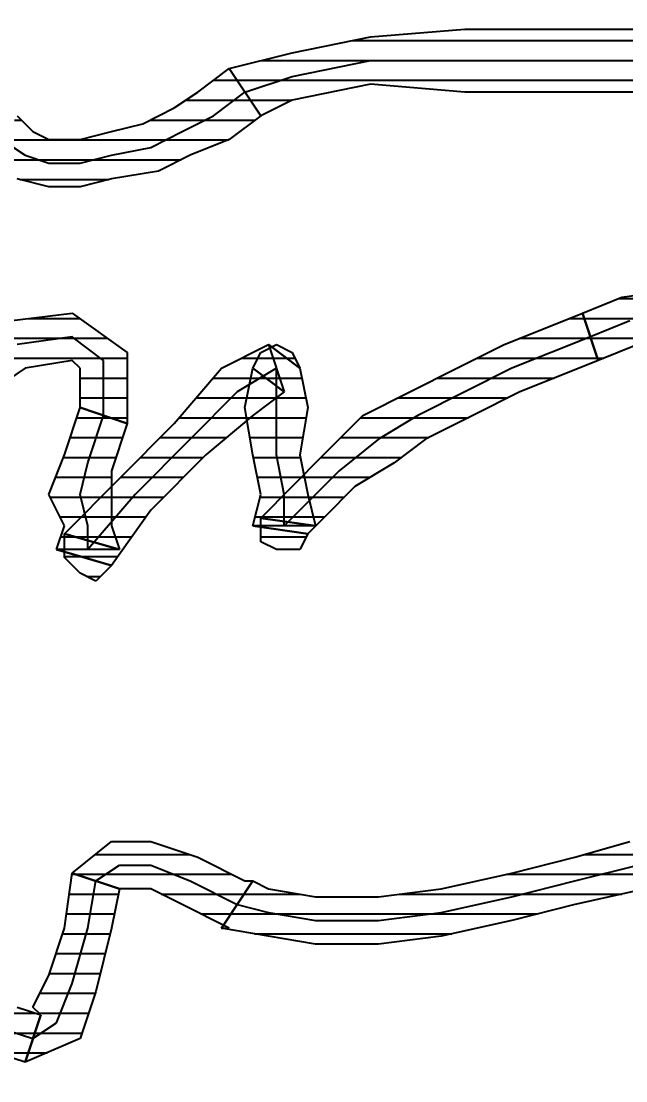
# Model space of a CAD drawing. Header units: millimetres. Extents: x 322668 to 332469, y 13187 to 20117.
# Drawn here: x 327615.61 to 327619.42, y 15751.73 to 15758.4 of the extents above; entities that cross this region are included whole.
import ezdxf

# ---------------------------------------------------------------- set-up
doc = ezdxf.new("R2010")
doc.units = ezdxf.units.MM
doc.header["$LTSCALE"] = 50
doc.header["$MEASUREMENT"] = 0
doc.header["$PDMODE"] = 3
doc.header["$PDSIZE"] = -0.5
doc.layers.get('0').update_dxf_attribs({"linetype": 'CONTINUOUS'})
doc.layers.get('DEFPOINTS').update_dxf_attribs({"linetype": 'CONTINUOUS'})
doc.layers.add('MIM_OLCU-DIS', color=1, linetype='CONTINUOUS')
doc.styles.add('OLCU', font='TSIMPLEX.SHX', dxfattribs={"width": 0.7})
doc.dimstyles.new('200-OLCU-DIŞ', dxfattribs={"dimtxt": 30, "dimasz": 10, "dimexe": 0, "dimexo": 0, "dimgap": 10, "dimtad": 1, "dimdec": 1, "dimdsep": 46, "dimtxsty": 'OLCU', "dimblk1": 'DOT', "dimblk2": 'DOT', "dimsah": 1, "dimcen": 0, "dimclrd": 7, "dimclre": 7, "dimclrt": 4, "dimadec": 0, "dimazin": 0, "dimtfac": 1, "dimtdec": 1, "dimtix": 1, "dimtmove": 2, "dimatfit": 3, "dimldrblk": 'DOT', "dimfxl": 0, "dimtolj": 1, "dimarcsym": 0})
pattern_1 = [(360, (-5108.51305, -673.59423), (1e-16, 0.125), [25])]

# ---------------------------------------------------------------- blocks, each defined once
blk = doc.blocks.new('_DOT')
at = {"color": 0, "linetype": 'ByBlock'}
blk.add_line((-0.5, 0), (-1, 0), dxfattribs=at)
at = {"color": 0, "linetype": 'ByBlock', "const_width": 0.5}
blk.add_lwpolyline([(-0.25, 0, 1), (0.25, 0, 1)], format="xyb", close=True, dxfattribs=at)
blk = doc.blocks.new('*D159')
at = {"layer": 'DEFPOINTS', "color": 0}
for p in [(329577.7462, 18407.9638, -57.5013), (327588.544, 14892.9952), (330092.5872, 14892.9952)]:
    blk.add_point(p, dxfattribs=at)
at = {"layer": 'MIM_OLCU-DIS', "color": 7, "lineweight": -2}
for p, q in [((330052.8343, 18407.9638), (330092.5872, 18407.9638)), ((330092.5872, 18397.9638), (330092.5872, 14902.9952)), ((330052.5872, 14892.9952), (330092.5872, 14892.9952))]:
    blk.add_line(p, q, dxfattribs=at)
at = {"layer": 'MIM_OLCU-DIS', "color": 7, "lineweight": -2, "xscale": 10, "yscale": 10, "zscale": 10}
for p, rotation in [((330092.5872, 18407.9638), 90), ((330092.5872, 14892.9952), 270)]:
    blk.add_blockref('_DOT', p, dxfattribs=dict(at, rotation=rotation))
at = {"layer": 'MIM_OLCU-DIS', "color": 4, "insert": (330067.5872, 16650.4795), "char_height": 30, "attachment_point": 5, "rotation": 90, "style": 'OLCU'}
blk.add_mtext('\\A1;3515', dxfattribs=at)
blk = doc.blocks.new('by')
at = {"ltscale": 30}
h = blk.add_hatch(dxfattribs=at)
h.set_pattern_fill('DC_LINES', color=256, scale=0.1, style=0)
h.set_pattern_definition(pattern_1)
edge = h.paths.add_edge_path(flags=0)
edge.add_line((6404.8611, 2223.3659), (6404.6628, 2223.4156))
edge.add_line((6404.6628, 2223.4156), (6404.2175, 2223.515))
edge.add_line((6404.2175, 2223.515), (6403.6736, 2223.515))
edge.add_line((6403.6736, 2223.515), (6403.03, 2223.515))
edge.add_line((6403.03, 2223.515), (6402.3376, 2223.515))
edge.add_line((6402.3376, 2223.515), (6401.7439, 2223.5647))
edge.add_line((6401.7439, 2223.5647), (6401.2488, 2223.4654))
edge.add_line((6401.2488, 2223.4654), (6401.0515, 2223.3659))
edge.add_line((6401.0515, 2223.3659), (6400.8532, 2223.664))
edge.add_line((6400.8532, 2223.664), (6401.2488, 2223.7633))
edge.add_line((6401.2488, 2223.7633), (6401.7439, 2223.8627))
edge.add_line((6401.7439, 2223.8627), (6402.3376, 2223.9123))
edge.add_line((6402.3376, 2223.9123), (6403.03, 2223.9123))
edge.add_line((6403.03, 2223.9123), (6403.6736, 2223.9123))
edge.add_line((6403.6736, 2223.9123), (6404.2175, 2223.813))
edge.add_line((6404.2175, 2223.813), (6404.6628, 2223.7137))
edge.add_line((6404.6628, 2223.7137), (6404.9597, 2223.664))
h = blk.add_hatch(dxfattribs=at)
h.set_pattern_fill('DC_LINES', color=256, scale=0.1, style=0)
h.set_pattern_definition(pattern_1)
edge = h.paths.add_edge_path(flags=0)
edge.add_line((6401.0515, 2223.3659), (6400.8532, 2223.2169))
edge.add_line((6400.8532, 2223.2169), (6400.6062, 2223.1176))
edge.add_line((6400.6062, 2223.1176), (6400.4079, 2223.0183))
edge.add_line((6400.4079, 2223.0183), (6400.1111, 2222.9685))
edge.add_line((6400.1111, 2222.9685), (6399.9128, 2222.9189))
edge.add_line((6399.9128, 2222.9189), (6399.7155, 2222.9189))
edge.add_line((6399.7155, 2222.9189), (6399.5173, 2222.9685))
edge.add_line((6399.5173, 2222.9685), (6399.3191, 2223.0679))
edge.add_line((6399.3191, 2223.0679), (6399.5173, 2223.3659))
edge.add_line((6399.5173, 2223.3659), (6399.6159, 2223.2666))
edge.add_line((6399.6159, 2223.2666), (6399.7155, 2223.2169))
edge.add_line((6399.7155, 2223.2169), (6399.9128, 2223.2169))
edge.add_line((6399.9128, 2223.2169), (6400.1111, 2223.2666))
edge.add_line((6400.1111, 2223.2666), (6400.3093, 2223.3163))
edge.add_line((6400.3093, 2223.3163), (6400.5066, 2223.4156))
edge.add_line((6400.5066, 2223.4156), (6400.655, 2223.515))
edge.add_line((6400.655, 2223.515), (6400.8532, 2223.664))
h = blk.add_hatch(dxfattribs=at)
h.set_pattern_fill('DC_LINES', color=256, scale=0.1, style=0)
h.set_pattern_definition(pattern_1)
edge = h.paths.add_edge_path(flags=0)
edge.add_line((6403.0798, 2222.1241), (6403.3269, 2222.2235))
edge.add_line((6403.3269, 2222.2235), (6403.6736, 2222.2731))
edge.add_line((6403.6736, 2222.2731), (6403.9704, 2222.3725))
edge.add_line((6403.9704, 2222.3725), (6404.3659, 2222.4718))
edge.add_line((6404.3659, 2222.4718), (6404.7126, 2222.5215))
edge.add_line((6404.7126, 2222.5215), (6405.0583, 2222.5712))
edge.add_line((6405.0583, 2222.5712), (6405.3552, 2222.5712))
edge.add_line((6405.3552, 2222.5712), (6405.6032, 2222.5215))
edge.add_line((6405.6032, 2222.5215), (6405.5036, 2222.2235))
edge.add_line((6405.5036, 2222.2235), (6405.3552, 2222.2731))
edge.add_line((6405.3552, 2222.2731), (6405.0583, 2222.2731))
edge.add_line((6405.0583, 2222.2731), (6404.7126, 2222.2235))
edge.add_line((6404.7126, 2222.2235), (6404.3659, 2222.1737))
edge.add_line((6404.3659, 2222.1737), (6404.0691, 2222.0744))
edge.add_line((6404.0691, 2222.0744), (6403.6736, 2221.9751))
edge.add_line((6403.6736, 2221.9751), (6403.4265, 2221.9254))
edge.add_line((6403.4265, 2221.9254), (6403.1784, 2221.826))
h = blk.add_hatch(dxfattribs=at)
h.set_pattern_fill('DC_LINES', color=256, scale=0.1, style=0)
h.set_pattern_definition(pattern_1)
edge = h.paths.add_edge_path(flags=0)
edge.add_line((6399.0232, 2221.7764), (6399.072, 2221.7764))
edge.add_line((6399.072, 2221.7764), (6399.4675, 2222.0744))
edge.add_line((6399.4675, 2222.0744), (6399.864, 2222.1241))
edge.add_line((6399.864, 2222.1241), (6400.2097, 2221.8758))
edge.add_line((6400.2097, 2221.8758), (6400.2097, 2221.4287))
edge.add_line((6400.2097, 2221.4287), (6399.9128, 2221.528))
edge.add_line((6399.9128, 2221.528), (6399.9128, 2221.7764))
edge.add_line((6399.9128, 2221.7764), (6399.864, 2221.826))
edge.add_line((6399.864, 2221.826), (6399.5671, 2221.7764))
edge.add_line((6399.5671, 2221.7764), (6399.2702, 2221.5777))
edge.add_line((6399.2702, 2221.5777), (6399.3191, 2221.5777))
h = blk.add_hatch(dxfattribs=at)
h.set_pattern_fill('DC_LINES', color=256, scale=0.1, style=0)
h.set_pattern_definition(pattern_1)
edge = h.paths.add_edge_path(flags=0)
edge.add_line((6401.3972, 2220.7829), (6401.0515, 2220.8326))
edge.add_line((6401.0515, 2220.8326), (6401.2488, 2221.0313))
edge.add_line((6401.2488, 2221.0313), (6401.447, 2221.2299))
edge.add_line((6401.447, 2221.2299), (6401.6941, 2221.4784))
edge.add_line((6401.6941, 2221.4784), (6401.9909, 2221.6273))
edge.add_line((6401.9909, 2221.6273), (6402.2878, 2221.7764))
edge.add_line((6402.2878, 2221.7764), (6402.5847, 2221.9254))
edge.add_line((6402.5847, 2221.9254), (6402.8327, 2222.0247))
edge.add_line((6402.8327, 2222.0247), (6403.0798, 2222.1241))
edge.add_line((6403.0798, 2222.1241), (6403.1784, 2221.826))
edge.add_line((6403.1784, 2221.826), (6402.9314, 2221.7268))
edge.add_line((6402.9314, 2221.7268), (6402.6843, 2221.6273))
edge.add_line((6402.6843, 2221.6273), (6402.3874, 2221.4784))
edge.add_line((6402.3874, 2221.4784), (6402.0905, 2221.3293))
edge.add_line((6402.0905, 2221.3293), (6401.8923, 2221.1803))
edge.add_line((6401.8923, 2221.1803), (6401.6452, 2221.0313))
edge.add_line((6401.6452, 2221.0313), (6401.447, 2220.8326))
edge.add_line((6401.447, 2220.8326), (6401.3484, 2220.7332))
edge.add_line((6401.3484, 2220.7332), (6401.0017, 2220.7829))
edge.add_line((6401.0017, 2220.7829), (6401.3484, 2220.7332))
edge.add_line((6401.3484, 2220.7332), (6401.2986, 2220.6339))
edge.add_line((6401.2986, 2220.6339), (6401.1501, 2220.6339))
edge.add_line((6401.1501, 2220.6339), (6401.0515, 2220.6836))
edge.add_line((6401.0515, 2220.6836), (6401.0515, 2220.8326))
h = blk.add_hatch(dxfattribs=at)
h.set_pattern_fill('DC_LINES', color=256, scale=0.1, style=0)
h.set_pattern_definition(pattern_1)
edge = h.paths.add_edge_path(flags=0)
edge.add_line((6400.1609, 2220.6339), (6399.8142, 2220.7332))
edge.add_line((6399.8142, 2220.7332), (6400.1609, 2221.081))
edge.add_line((6400.1609, 2221.081), (6400.5066, 2221.4287))
edge.add_line((6400.5066, 2221.4287), (6400.8034, 2221.7764))
edge.add_line((6400.8034, 2221.7764), (6401.1003, 2221.9254))
edge.add_line((6401.1003, 2221.9254), (6401.1999, 2221.6273))
edge.add_line((6401.1999, 2221.6273), (6401.0017, 2221.4784))
edge.add_line((6401.0017, 2221.4784), (6400.7048, 2221.2299))
edge.add_line((6400.7048, 2221.2299), (6400.3581, 2220.8822))
edge.add_line((6400.3581, 2220.8822), (6400.1111, 2220.5345))
edge.add_line((6400.1111, 2220.5345), (6399.7644, 2220.6339))
edge.add_line((6399.7644, 2220.6339), (6400.1111, 2220.5345))
edge.add_line((6400.1111, 2220.5345), (6400.0124, 2220.4351))
edge.add_line((6400.0124, 2220.4351), (6399.9128, 2220.4848))
edge.add_line((6399.9128, 2220.4848), (6399.8142, 2220.5842))
edge.add_line((6399.8142, 2220.5842), (6399.8142, 2220.7332))
h = blk.add_hatch(dxfattribs=at)
h.set_pattern_fill('DC_LINES', color=256, scale=0.1, style=0)
h.set_pattern_definition(pattern_1)
edge = h.paths.add_edge_path(flags=0)
edge.add_line((6401.1003, 2221.9254), (6401.2986, 2221.7764))
edge.add_line((6401.2986, 2221.7764), (6401.3484, 2221.528))
edge.add_line((6401.3484, 2221.528), (6401.2986, 2221.2299))
edge.add_line((6401.2986, 2221.2299), (6401.3484, 2220.9816))
edge.add_line((6401.3484, 2220.9816), (6401.3972, 2220.7829))
edge.add_line((6401.3972, 2220.7829), (6401.0017, 2220.7829))
edge.add_line((6401.0017, 2220.7829), (6401.0515, 2220.9816))
edge.add_line((6401.0515, 2220.9816), (6401.0017, 2221.2299))
edge.add_line((6401.0017, 2221.2299), (6400.9519, 2221.528))
edge.add_line((6400.9519, 2221.528), (6401.0017, 2221.7764))
edge.add_line((6401.0017, 2221.7764), (6401.1999, 2221.6273))
edge.add_line((6401.1999, 2221.6273), (6401.0017, 2221.7764))
edge.add_line((6401.0017, 2221.7764), (6401.0515, 2221.8758))
edge.add_line((6401.0515, 2221.8758), (6401.1501, 2221.9254))
edge.add_line((6401.1501, 2221.9254), (6401.2488, 2221.8758))
edge.add_line((6401.2488, 2221.8758), (6401.2986, 2221.7764))
h = blk.add_hatch(dxfattribs=at)
h.set_pattern_fill('DC_LINES', color=256, scale=0.1, style=0)
h.set_pattern_definition(pattern_1)
edge = h.paths.add_edge_path(flags=0)
edge.add_line((6400.2097, 2221.4287), (6400.1111, 2221.1306))
edge.add_line((6400.1111, 2221.1306), (6400.1111, 2220.9816))
edge.add_line((6400.1111, 2220.9816), (6400.1111, 2220.7829))
edge.add_line((6400.1111, 2220.7829), (6400.1609, 2220.6339))
edge.add_line((6400.1609, 2220.6339), (6399.7644, 2220.6339))
edge.add_line((6399.7644, 2220.6339), (6399.8142, 2220.7829))
edge.add_line((6399.8142, 2220.7829), (6399.7155, 2220.9816))
edge.add_line((6399.7155, 2220.9816), (6399.8142, 2221.2299))
edge.add_line((6399.8142, 2221.2299), (6399.9128, 2221.528))
h = blk.add_hatch(dxfattribs=at)
h.set_pattern_fill('DC_LINES', color=256, scale=0.1, style=0)
h.set_pattern_definition(pattern_1)
edge = h.paths.add_edge_path(flags=0)
edge.add_line((6403.822, 2218.5972), (6403.4753, 2218.4979))
edge.add_line((6403.4753, 2218.4979), (6403.03, 2218.3985))
edge.add_line((6403.03, 2218.3985), (6402.6345, 2218.2992))
edge.add_line((6402.6345, 2218.2992), (6402.1892, 2218.1998))
edge.add_line((6402.1892, 2218.1998), (6401.7937, 2218.1502))
edge.add_line((6401.7937, 2218.1502), (6401.3972, 2218.1502))
edge.add_line((6401.3972, 2218.1502), (6401.1003, 2218.1998))
edge.add_line((6401.1003, 2218.1998), (6400.8034, 2218.2495))
edge.add_line((6400.8034, 2218.2495), (6401.0017, 2218.5476))
edge.add_line((6401.0017, 2218.5476), (6401.1003, 2218.4979))
edge.add_line((6401.1003, 2218.4979), (6401.3972, 2218.4483))
edge.add_line((6401.3972, 2218.4483), (6401.7937, 2218.4483))
edge.add_line((6401.7937, 2218.4483), (6402.1892, 2218.4979))
edge.add_line((6402.1892, 2218.4979), (6402.6345, 2218.5972))
edge.add_line((6402.6345, 2218.5972), (6403.03, 2218.6966))
edge.add_line((6403.03, 2218.6966), (6403.3767, 2218.7959))
edge.add_line((6403.3767, 2218.7959), (6403.7224, 2218.8952))
h = blk.add_hatch(dxfattribs=at)
h.set_pattern_fill('DC_LINES', color=256, scale=0.1, style=0)
h.set_pattern_definition(pattern_1)
edge = h.paths.add_edge_path(flags=0)
edge.add_line((6400.8034, 2218.2495), (6400.8532, 2218.2495))
edge.add_line((6400.8532, 2218.2495), (6400.5564, 2218.3985))
edge.add_line((6400.5564, 2218.3985), (6400.3581, 2218.4979))
edge.add_line((6400.3581, 2218.4979), (6400.2097, 2218.4979))
edge.add_line((6400.2097, 2218.4979), (6400.1609, 2218.4979))
edge.add_line((6400.1609, 2218.4979), (6399.864, 2218.5972))
edge.add_line((6399.864, 2218.5972), (6400.1111, 2218.7959))
edge.add_line((6400.1111, 2218.7959), (6400.3581, 2218.7959))
edge.add_line((6400.3581, 2218.7959), (6400.655, 2218.6966))
edge.add_line((6400.655, 2218.6966), (6400.9519, 2218.5476))
edge.add_line((6400.9519, 2218.5476), (6401.0017, 2218.5476))
h = blk.add_hatch(dxfattribs=at)
h.set_pattern_fill('DC_LINES', color=256, scale=0.1, style=0)
h.set_pattern_definition(pattern_1)
edge = h.paths.add_edge_path(flags=0)
edge.add_line((6399.5671, 2217.405), (6399.4187, 2217.4547))
edge.add_line((6399.4187, 2217.4547), (6399.1706, 2217.6037))
edge.add_line((6399.1706, 2217.6037), (6398.9734, 2217.9514))
edge.add_line((6398.9734, 2217.9514), (6398.6765, 2218.5476))
edge.add_line((6398.6765, 2218.5476), (6398.9734, 2218.6469))
edge.add_line((6398.9734, 2218.6469), (6399.2702, 2218.0508))
edge.add_line((6399.2702, 2218.0508), (6399.4675, 2217.8024))
edge.add_line((6399.4675, 2217.8024), (6399.5173, 2217.7528))
edge.add_line((6399.5173, 2217.7528), (6399.6657, 2217.7031))
h = blk.add_hatch(dxfattribs=at)
h.set_pattern_fill('DC_LINES', color=256, scale=0.1, style=0)
h.set_pattern_definition(pattern_1)
edge = h.paths.add_edge_path(flags=0)
edge.add_line((6400.1609, 2218.4979), (6400.1111, 2218.2495))
edge.add_line((6400.1111, 2218.2495), (6400.0124, 2217.8521))
edge.add_line((6400.0124, 2217.8521), (6399.9128, 2217.5541))
edge.add_line((6399.9128, 2217.5541), (6399.5671, 2217.405))
edge.add_line((6399.5671, 2217.405), (6399.6657, 2217.7031))
edge.add_line((6399.6657, 2217.7031), (6399.6159, 2217.7528))
edge.add_line((6399.6159, 2217.7528), (6399.7155, 2217.9514))
edge.add_line((6399.7155, 2217.9514), (6399.8142, 2218.2495))
edge.add_line((6399.8142, 2218.2495), (6399.864, 2218.5972))
for p, q in [((6401.7439, 2223.8627, -4.5045), (6402.3376, 2223.9123, -4.5045)), ((6402.3376, 2223.9123, -4.5045), (6403.03, 2223.9123, -4.5045)), ((6403.03, 2223.9123, -4.5045), (6403.6736, 2223.9123, -4.5045)), ((6401.2488, 2223.7633, -4.5045), (6401.7439, 2223.8627, -4.5045)), ((6400.8532, 2223.664, -4.5045), (6401.2488, 2223.7633, -4.5045)), ((6401.2488, 2223.6143, -4.5045), (6401.7439, 2223.7137, -4.5045)), ((6401.7439, 2223.7137, -4.5045), (6402.3376, 2223.7137, -4.5045)), ((6402.3376, 2223.7137, -4.5045), (6403.03, 2223.7137, -4.5045)), ((6403.03, 2223.7137, -4.5045), (6403.6736, 2223.7137, -4.5045)), ((6400.655, 2223.515, -4.5045), (6400.8532, 2223.664, -4.5045)), ((6400.8532, 2223.664, -4.5045), (6400.8532, 2223.664, -4.5045)), ((6400.8532, 2223.664, -4.5045), (6401.0515, 2223.3659, -4.5045)), ((6401.0515, 2223.3659, -4.5045), (6400.8532, 2223.664, -4.5045)), ((6400.9519, 2223.515, -4.5045), (6401.2488, 2223.6143, -4.5045)), ((6400.5066, 2223.4156, -4.5045), (6400.655, 2223.515, -4.5045)), ((6400.7546, 2223.3659, -4.5045), (6400.9519, 2223.515, -4.5045)), ((6401.7439, 2223.5647, -4.5045), (6401.2488, 2223.4654, -4.5045)), ((6402.3376, 2223.515, -4.5045), (6401.7439, 2223.5647, -4.5045)), ((6403.03, 2223.515, -4.5045), (6402.3376, 2223.515, -4.5045)), ((6403.6736, 2223.515, -4.5045), (6403.03, 2223.515, -4.5045)), ((6401.2488, 2223.4654, -4.5045), (6401.0515, 2223.3659, -4.5045)), ((6400.3093, 2223.3163, -4.5045), (6400.5066, 2223.4156, -4.5045)), ((6399.5173, 2223.3659, -4.5045), (6399.6159, 2223.2666, -4.5045)), ((6400.1111, 2223.2666, -4.5045), (6400.3093, 2223.3163, -4.5045)), ((6400.5564, 2223.2666, -4.5045), (6400.7546, 2223.3659, -4.5045)), ((6401.0515, 2223.3659, -4.5045), (6400.8532, 2223.2169, -4.5045)), ((6401.0515, 2223.3659, -4.5045), (6401.0515, 2223.3659, -4.5045)), ((6401.0515, 2223.3659, -4.5045), (6401.0515, 2223.3659, -4.5045)), ((6399.6159, 2223.2666, -4.5045), (6399.7155, 2223.2169, -4.5045)), ((6399.9128, 2223.2169, -4.5045), (6400.1111, 2223.2666, -4.5045)), ((6400.3581, 2223.1673, -4.5045), (6400.5564, 2223.2666, -4.5045)), ((6399.4187, 2223.2169, -4.5045), (6399.5671, 2223.1176, -4.5045)), ((6399.7155, 2223.2169, -4.5045), (6399.9128, 2223.2169, -4.5045)), ((6400.8532, 2223.2169, -4.5045), (6400.6062, 2223.1176, -4.5045)), ((6399.5671, 2223.1176, -4.5045), (6399.7155, 2223.0679, -4.5045)), ((6399.9128, 2223.0679, -4.5045), (6400.1111, 2223.1176, -4.5045)), ((6400.1111, 2223.1176, -4.5045), (6400.3581, 2223.1673, -4.5045)), ((6400.6062, 2223.1176, -4.5045), (6400.4079, 2223.0183, -4.5045)), ((6399.7155, 2223.0679, -4.5045), (6399.9128, 2223.0679, -4.5045)), ((6400.4079, 2223.0183, -4.5045), (6400.1111, 2222.9685, -4.5045)), ((6399.7155, 2222.9189, -4.5045), (6399.5173, 2222.9685, -4.5045)), ((6399.9128, 2222.9189, -4.5045), (6399.7155, 2222.9189, -4.5045)), ((6400.1111, 2222.9685, -4.5045), (6399.9128, 2222.9189, -4.5045)), ((6403.3269, 2222.2235, -4.5045), (6403.6736, 2222.2731, -4.5045)), ((6403.0798, 2222.1241, -4.5045), (6403.3269, 2222.2235, -4.5045)), ((6399.4675, 2222.0744, -4.5045), (6399.864, 2222.1241, -4.5045)), ((6399.864, 2222.1241, -4.5045), (6400.2097, 2221.8758, -4.5045)), ((6402.8327, 2222.0247, -4.5045), (6403.0798, 2222.1241, -4.5045)), ((6403.0798, 2222.1241, -4.5045), (6403.0798, 2222.1241, -4.5045)), ((6403.1784, 2221.826, -4.5045), (6403.0798, 2222.1241, -4.5045)), ((6403.0798, 2222.1241, -4.5045), (6403.0798, 2222.1241, -4.5045)), ((6403.0798, 2222.1241, -4.5045), (6403.1784, 2221.826, -4.5045)), ((6403.3767, 2222.0744, -4.5045), (6403.1296, 2221.9751, -4.5045)), ((6399.864, 2221.9751, -4.5045), (6399.5173, 2221.9254, -4.5045)), ((6400.0613, 2221.826, -4.5045), (6399.864, 2221.9751, -4.5045)), ((6402.5847, 2221.9254, -4.5045), (6402.8327, 2222.0247, -4.5045)), ((6403.1296, 2221.9751, -4.5045), (6402.8816, 2221.8758, -4.5045)), ((6400.8034, 2221.7764, -4.5045), (6401.1003, 2221.9254, -4.5045)), ((6401.0515, 2221.8758, -4.5045), (6401.1501, 2221.9254, -4.5045)), ((6401.1003, 2221.9254, -4.5045), (6401.2986, 2221.7764, -4.5045)), ((6401.2986, 2221.7764, -4.5045), (6401.1003, 2221.9254, -4.5045)), ((6401.1003, 2221.9254, -4.5045), (6401.1003, 2221.9254, -4.5045)), ((6401.1003, 2221.9254, -4.5045), (6401.1999, 2221.6273, -4.5045)), ((6401.1501, 2221.9254, -4.5045), (6401.2488, 2221.8758, -4.5045)), ((6402.2878, 2221.7764, -4.5045), (6402.5847, 2221.9254, -4.5045)), ((6403.4265, 2221.9254, -4.5045), (6403.1784, 2221.826, -4.5045)), ((6400.2097, 2221.8758, -4.5045), (6400.2097, 2221.4287, -4.5045)), ((6401.0017, 2221.7764, -4.5045), (6401.0515, 2221.8758, -4.5045)), ((6401.2488, 2221.8758, -4.5045), (6401.2986, 2221.7764, -4.5045)), ((6402.8816, 2221.8758, -4.5045), (6402.6345, 2221.7764, -4.5045)), ((6399.5671, 2221.7764, -4.5045), (6399.2702, 2221.5777, -4.5045)), ((6399.864, 2221.826, -4.5045), (6399.5671, 2221.7764, -4.5045)), ((6399.9128, 2221.7764, -4.5045), (6399.864, 2221.826, -4.5045)), ((6399.9128, 2221.528, -4.5045), (6399.9128, 2221.7764, -4.5045)), ((6400.0613, 2221.4784, -4.5045), (6400.0613, 2221.826, -4.5045)), ((6400.5066, 2221.4287, -4.5045), (6400.8034, 2221.7764, -4.5045)), ((6401.1501, 2221.7764, -4.5045), (6400.903, 2221.6273, -4.5045)), ((6400.9519, 2221.528, -4.5045), (6401.0017, 2221.7764, -4.5045)), ((6401.0017, 2221.7764, -4.5045), (6401.1999, 2221.6273, -4.5045)), ((6401.1999, 2221.6273, -4.5045), (6401.0017, 2221.7764, -4.5045)), ((6401.1501, 2221.528, -4.5045), (6401.1501, 2221.7764, -4.5045)), ((6401.2986, 2221.7764, -4.5045), (6401.3484, 2221.528, -4.5045)), ((6401.9909, 2221.6273, -4.5045), (6402.2878, 2221.7764, -4.5045)), ((6402.6345, 2221.7764, -4.5045), (6402.3376, 2221.6273, -4.5045)), ((6403.1784, 2221.826, -4.5045), (6402.9314, 2221.7268, -4.5045)), ((6403.1784, 2221.826, -4.5045), (6403.1784, 2221.826, -4.5045)), ((6402.9314, 2221.7268, -4.5045), (6402.6843, 2221.6273, -4.5045)), ((6400.903, 2221.6273, -4.5045), (6400.6062, 2221.3293, -4.5045)), ((6401.1999, 2221.6273, -4.5045), (6401.0017, 2221.4784, -4.5045)), ((6401.6941, 2221.4784, -4.5045), (6401.9909, 2221.6273, -4.5045)), ((6402.3376, 2221.6273, -4.5045), (6402.0407, 2221.4784, -4.5045)), ((6402.6843, 2221.6273, -4.5045), (6402.3874, 2221.4784, -4.5045)), ((6399.8142, 2221.2299, -4.5045), (6399.9128, 2221.528, -4.5045)), ((6400.2097, 2221.4287, -4.5045), (6399.9128, 2221.528, -4.5045)), ((6399.9128, 2221.528, -4.5045), (6399.9128, 2221.528, -4.5045)), ((6399.9128, 2221.528, -4.5045), (6400.2097, 2221.4287, -4.5045)), ((6401.0017, 2221.2299, -4.5045), (6400.9519, 2221.528, -4.5045)), ((6401.1501, 2221.2299, -4.5045), (6401.1501, 2221.528, -4.5045)), ((6401.3484, 2221.528, -4.5045), (6401.2986, 2221.2299, -4.5045)), ((6399.9626, 2221.1803, -4.5045), (6400.0613, 2221.4784, -4.5045)), ((6401.0017, 2221.4784, -4.5045), (6400.7048, 2221.2299, -4.5045)), ((6401.447, 2221.2299, -4.5045), (6401.6941, 2221.4784, -4.5045)), ((6402.0407, 2221.4784, -4.5045), (6401.7937, 2221.3293, -4.5045)), ((6402.3874, 2221.4784, -4.5045), (6402.0905, 2221.3293, -4.5045)), ((6400.2097, 2221.4287, -4.5045), (6400.1111, 2221.1306, -4.5045)), ((6400.1609, 2221.081, -4.5045), (6400.5066, 2221.4287, -4.5045)), ((6400.2097, 2221.4287, -4.5045), (6400.2097, 2221.4287, -4.5045)), ((6400.2097, 2221.4287, -4.5045), (6400.2097, 2221.4287, -4.5045)), ((6400.6062, 2221.3293, -4.5045), (6400.2595, 2220.9816, -4.5045)), ((6401.7937, 2221.3293, -4.5045), (6401.5456, 2221.1306, -4.5045)), ((6402.0905, 2221.3293, -4.5045), (6401.8923, 2221.1803, -4.5045)), ((6399.7155, 2220.9816, -4.5045), (6399.8142, 2221.2299, -4.5045)), ((6399.9128, 2220.9816, -4.5045), (6399.9626, 2221.1803, -4.5045)), ((6400.7048, 2221.2299, -4.5045), (6400.3581, 2220.8822, -4.5045)), ((6401.0515, 2220.9816, -4.5045), (6401.0017, 2221.2299, -4.5045)), ((6401.1999, 2220.9816, -4.5045), (6401.1501, 2221.2299, -4.5045)), ((6401.2488, 2221.0313, -4.5045), (6401.447, 2221.2299, -4.5045)), ((6401.2986, 2221.2299, -4.5045), (6401.3484, 2220.9816, -4.5045)), ((6401.8923, 2221.1803, -4.5045), (6401.6452, 2221.0313, -4.5045)), ((6400.1111, 2221.1306, -4.5045), (6400.1111, 2220.9816, -4.5045)), ((6401.5456, 2221.1306, -4.5045), (6401.3484, 2220.9319, -4.5045)), ((6399.8142, 2220.7332, -4.5045), (6400.1609, 2221.081, -4.5045)), ((6399.8142, 2220.7829, -4.5045), (6399.7155, 2220.9816, -4.5045)), ((6399.9626, 2220.7829, -4.5045), (6399.9128, 2220.9816, -4.5045)), ((6400.2595, 2220.9816, -4.5045), (6399.9626, 2220.6339, -4.5045)), ((6400.1111, 2220.9816, -4.5045), (6400.1111, 2220.7829, -4.5045)), ((6401.0017, 2220.7829, -4.5045), (6401.0515, 2220.9816, -4.5045)), ((6401.0515, 2220.8326, -4.5045), (6401.2488, 2221.0313, -4.5045)), ((6401.1999, 2220.7829, -4.5045), (6401.1999, 2220.9816, -4.5045)), ((6401.3484, 2220.9816, -4.5045), (6401.3972, 2220.7829, -4.5045)), ((6401.6452, 2221.0313, -4.5045), (6401.447, 2220.8326, -4.5045)), ((6401.3484, 2220.9319, -4.5045), (6401.1999, 2220.7829, -4.5045)), ((6400.3581, 2220.8822, -4.5045), (6400.1111, 2220.5345, -4.5045)), ((6399.7644, 2220.6339, -4.5045), (6399.8142, 2220.7829, -4.5045)), ((6399.9626, 2220.6339, -4.5045), (6399.9626, 2220.7829, -4.5045)), ((6400.1111, 2220.7829, -4.5045), (6400.1609, 2220.6339, -4.5045)), ((6401.3484, 2220.7332, -4.5045), (6401.0017, 2220.7829, -4.5045)), ((6401.0017, 2220.7829, -4.5045), (6401.3484, 2220.7332, -4.5045)), ((6401.3972, 2220.7829, -4.5045), (6401.0017, 2220.7829, -4.5045)), ((6401.3972, 2220.7829, -4.5045), (6401.0515, 2220.8326, -4.5045)), ((6401.0515, 2220.6836, -4.5045), (6401.0515, 2220.8326, -4.5045)), ((6401.0515, 2220.8326, -4.5045), (6401.3972, 2220.7829, -4.5045)), ((6401.447, 2220.8326, -4.5045), (6401.3484, 2220.7332, -4.5045)), ((6401.3972, 2220.7829, -4.5045), (6401.3972, 2220.7829, -4.5045)), ((6400.1609, 2220.6339, -4.5045), (6399.8142, 2220.7332, -4.5045)), ((6399.8142, 2220.5842, -4.5045), (6399.8142, 2220.7332, -4.5045)), ((6399.8142, 2220.7332, -4.5045), (6400.1609, 2220.6339, -4.5045)), ((6401.3484, 2220.7332, -4.5045), (6401.2986, 2220.6339, -4.5045)), ((6401.1501, 2220.6339, -4.5045), (6401.0515, 2220.6836, -4.5045)), ((6400.1111, 2220.5345, -4.5045), (6399.7644, 2220.6339, -4.5045)), ((6399.7644, 2220.6339, -4.5045), (6400.1111, 2220.5345, -4.5045)), ((6400.1609, 2220.6339, -4.5045), (6399.7644, 2220.6339, -4.5045)), ((6399.9128, 2220.4848, -4.5045), (6399.8142, 2220.5842, -4.5045)), ((6400.1609, 2220.6339, -4.5045), (6400.1609, 2220.6339, -4.5045)), ((6401.2986, 2220.6339, -4.5045), (6401.1501, 2220.6339, -4.5045)), ((6400.1111, 2220.5345, -4.5045), (6400.0124, 2220.4351, -4.5045)), ((6400.0124, 2220.4351, -4.5045), (6399.9128, 2220.4848, -4.5045)), ((6399.864, 2218.5972, -4.5045), (6400.1111, 2218.7959, -4.5045)), ((6400.1111, 2218.7959, -4.5045), (6400.3581, 2218.7959, -4.5045)), ((6400.3581, 2218.7959, -4.5045), (6400.655, 2218.6966, -4.5045)), ((6403.03, 2218.6966, -4.5045), (6403.3767, 2218.7959, -4.5045)), ((6400.0124, 2218.5476, -4.5045), (6400.1609, 2218.6469, -4.5045)), ((6400.1609, 2218.6469, -4.5045), (6400.3581, 2218.6469, -4.5045)), ((6400.3581, 2218.6469, -4.5045), (6400.6062, 2218.5476, -4.5045)), ((6400.655, 2218.6966, -4.5045), (6400.9519, 2218.5476, -4.5045)), ((6402.6345, 2218.5972, -4.5045), (6403.03, 2218.6966, -4.5045)), ((6403.03, 2218.5476, -4.5045), (6403.4265, 2218.6469, -4.5045)), ((6399.8142, 2218.2495, -4.5045), (6399.864, 2218.5972, -4.5045)), ((6400.1609, 2218.4979, -4.5045), (6399.864, 2218.5972, -4.5045)), ((6399.864, 2218.5972, -4.5045), (6399.864, 2218.5972, -4.5045)), ((6399.864, 2218.5972, -4.5045), (6400.1609, 2218.4979, -4.5045)), ((6402.1892, 2218.4979, -4.5045), (6402.6345, 2218.5972, -4.5045)), ((6399.9626, 2218.2495, -4.5045), (6400.0124, 2218.5476, -4.5045)), ((6400.6062, 2218.5476, -4.5045), (6400.903, 2218.3985, -4.5045)), ((6400.8034, 2218.2495, -4.5045), (6401.0017, 2218.5476, -4.5045)), ((6401.0017, 2218.5476, -4.5045), (6400.8034, 2218.2495, -4.5045)), ((6400.9519, 2218.5476, -4.5045), (6401.0017, 2218.5476, -4.5045)), ((6401.0017, 2218.5476, -4.5045), (6401.1003, 2218.4979, -4.5045)), ((6402.6345, 2218.4483, -4.5045), (6403.03, 2218.5476, -4.5045)), ((6400.1609, 2218.4979, -4.5045), (6400.1111, 2218.2495, -4.5045)), ((6400.2097, 2218.4979, -4.5045), (6400.1609, 2218.4979, -4.5045)), ((6400.1609, 2218.4979, -4.5045), (6400.1609, 2218.4979, -4.5045)), ((6400.1609, 2218.4979, -4.5045), (6400.1609, 2218.4979, -4.5045)), ((6400.3581, 2218.4979, -4.5045), (6400.2097, 2218.4979, -4.5045)), ((6400.5564, 2218.3985, -4.5045), (6400.3581, 2218.4979, -4.5045)), ((6401.1003, 2218.4979, -4.5045), (6401.3972, 2218.4483, -4.5045)), ((6401.3972, 2218.4483, -4.5045), (6401.7937, 2218.4483, -4.5045)), ((6401.7937, 2218.4483, -4.5045), (6402.1892, 2218.4979, -4.5045)), ((6402.1892, 2218.3488, -4.5045), (6402.6345, 2218.4483, -4.5045)), ((6403.4753, 2218.4979, -4.5045), (6403.03, 2218.3985, -4.5045)), ((6400.8532, 2218.2495, -4.5045), (6400.5564, 2218.3985, -4.5045)), ((6400.903, 2218.3985, -4.5045), (6401.1003, 2218.3488, -4.5045)), ((6403.03, 2218.3985, -4.5045), (6402.6345, 2218.2992, -4.5045)), ((6401.1003, 2218.3488, -4.5045), (6401.3972, 2218.2992, -4.5045)), ((6401.7937, 2218.2992, -4.5045), (6402.1892, 2218.3488, -4.5045)), ((6399.7155, 2217.9514, -4.5045), (6399.8142, 2218.2495, -4.5045)), ((6399.864, 2217.9018, -4.5045), (6399.9626, 2218.2495, -4.5045)), ((6400.1111, 2218.2495, -4.5045), (6400.0124, 2217.8521, -4.5045)), ((6401.1003, 2218.1998, -4.5045), (6400.8034, 2218.2495, -4.5045)), ((6400.8034, 2218.2495, -4.5045), (6400.8532, 2218.2495, -4.5045)), ((6400.8034, 2218.2495, -4.5045), (6400.8034, 2218.2495, -4.5045)), ((6401.3972, 2218.2992, -4.5045), (6401.7937, 2218.2992, -4.5045)), ((6402.6345, 2218.2992, -4.5045), (6402.1892, 2218.1998, -4.5045)), ((6401.3972, 2218.1502, -4.5045), (6401.1003, 2218.1998, -4.5045)), ((6402.1892, 2218.1998, -4.5045), (6401.7937, 2218.1502, -4.5045)), ((6401.7937, 2218.1502, -4.5045), (6401.3972, 2218.1502, -4.5045)), ((6399.6159, 2217.7528, -4.5045), (6399.7155, 2217.9514, -4.5045)), ((6399.7644, 2217.6535, -4.5045), (6399.864, 2217.9018, -4.5045)), ((6400.0124, 2217.8521, -4.5045), (6399.9128, 2217.5541, -4.5045)), ((6399.5173, 2217.7528, -4.5045), (6399.6657, 2217.7031, -4.5045)), ((6399.6657, 2217.7031, -4.5045), (6399.5671, 2217.405, -4.5045)), ((6399.5671, 2217.405, -4.5045), (6399.6657, 2217.7031, -4.5045)), ((6399.6657, 2217.7031, -4.5045), (6399.6159, 2217.7528, -4.5045)), ((6399.6657, 2217.7031, -4.5045), (6399.6657, 2217.7031, -4.5045)), ((6399.6159, 2217.5541, -4.5045), (6399.7644, 2217.6535, -4.5045)), ((6399.4675, 2217.6037, -4.5045), (6399.6159, 2217.5541, -4.5045)), ((6399.9128, 2217.5541, -4.5045), (6399.5671, 2217.405, -4.5045)), ((6399.5671, 2217.405, -4.5045), (6399.4187, 2217.4547, -4.5045)), ((6399.5671, 2217.405, -4.5045), (6399.5671, 2217.405, -4.5045)), ((6399.5671, 2217.405, -4.5045), (6399.5671, 2217.405, -4.5045))]:
    blk.add_line(p, q, dxfattribs=at)

msp = doc.modelspace()

# ---------------------------------------------------------------- block references
msp.add_blockref('by', (321216.0673, 13534.4412, 4.5045))

# ---------------------------------------------------------------- dimensions: what is measured, and where the dimension line sits
at = {"layer": 'MIM_OLCU-DIS', "color": 22}
dim = msp.add_linear_dim(base=(330092.5872, 14892.9952), p1=(329577.7462, 18407.9638, -57.5013), p2=(327588.544, 14892.9952), angle=270, dimstyle='200-OLCU-DIŞ', dxfattribs=at)
dim.commit()
dim.dimension.update_dxf_attribs({"geometry": '*D159', "text_midpoint": (330067.5872, 16650.4795)})

doc.saveas('drawing.dxf')
